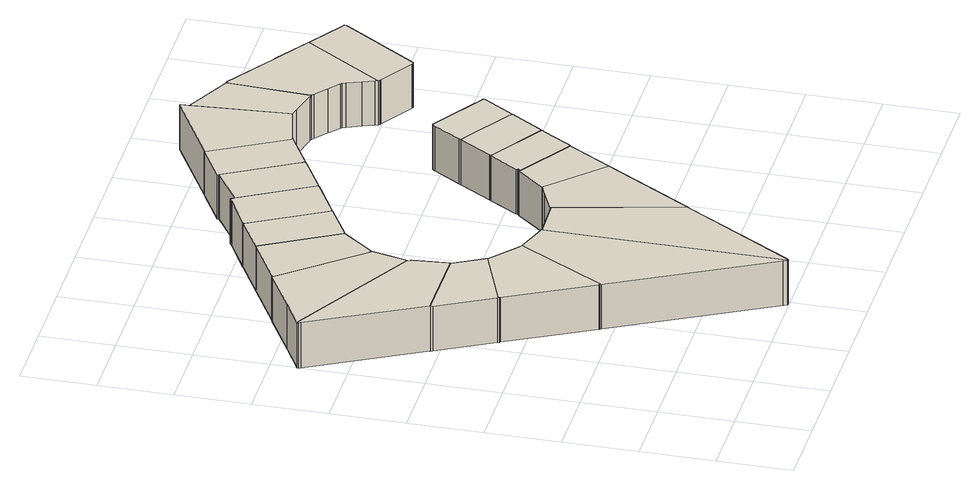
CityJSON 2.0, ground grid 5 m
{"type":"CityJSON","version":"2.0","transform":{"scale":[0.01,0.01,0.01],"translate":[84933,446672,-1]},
"CityObjects":{
"building1":{"type":"Building","children":["building1-1"]},
"building1-1":{"type":"BuildingPart","parents":["building1"],"geometry":[{"type":"Solid","lod":"1.3","boundaries":[[[[0,1,2,3,4]],[[3,5,6,4]],[[6,7,8,9,10,11,12,13,14,15,16,17,18,19,20,21,22,23,24,25,26,0,4]],[[26,27,1,0]],[[27,28,29,30,31,32,33,34,35,36,37,38,39,40,41,42,43,44,1]],[[44,45,2,1]],[[2,45,46,47,48,49,50,51,52,53,54,55,56,5,3]],[[5,56,57,7,6]],[[7,57,58,59,60]],[[61,8,7,60]],[[62,9,8,61]],[[63,10,9,62]],[[64,11,10,63]],[[65,12,11,64]],[[66,67,68,12,65]],[[12,68,51,50,13]],[[13,50,49,14]],[[14,49,48,15]],[[41,16,15,48,47,42]],[[41,40,17,16]],[[40,39,18,17]],[[39,38,19,18]],[[38,37,20,19]],[[37,36,21,20]],[[36,35,69,22,21]],[[24,70,29,28,25]],[[25,28,27,26]],[[29,70,71,72,73,30]],[[73,74,31,30]],[[74,75,32,31]],[[75,76,33,32]],[[76,77,34,33]],[[77,78,79,69,35,34]],[[42,47,46,43]],[[43,46,45,44]],[[52,51,68,80]],[[53,52,80,81]],[[54,53,81,82]],[[55,54,82,83]],[[56,55,83,57]],[[83,82,81,80,68,67,84,85,86,87,88,89,90,91,58,57]],[[58,91,92,59]],[[59,92,93,94,95,96,97,98,99,66,65,64,63,62,61,60]],[[99,84,67,66]],[[24,23,22,69,79,100,101,102,103,104,105,106,107,108,71,70]],[[108,109,72,71]],[[72,109,110,111,112,113,114,115,116,117,78,77,76,75,74,73]],[[78,117,100,79]],[[98,85,84,99]],[[118,119,85,98]],[[90,120,121,93]],[[91,90,93,92]],[[117,116,122,101,100]],[[122,123,124,101]],[[125,126,127,106]],[[106,127,111,110,107]],[[107,110,109,108]],[[128,112,111,127]],[[129,113,112,128]],[[130,114,113,129]],[[131,115,114,130]],[[116,115,131,122]],[[121,132,133,134,135,136,137,138,139,118,98,97,96,95,94,93]],[[139,140,119,118]],[[89,88,87,86,85,119,140,141,142,143,144,145,146,147,120,90]],[[120,147,132,121]],[[126,148,149,150,151,152,153,154,123,122,131,130,129,128,127]],[[123,154,155,124]],[[104,103,102,101,124,155,156,157,158,159,160,161,162,163,164,165,166,167,125,106,105]],[[167,148,126,125]],[[147,146,168,133,132]],[[168,169,134,133]],[[169,170,135,134]],[[170,171,136,135]],[[171,172,137,136]],[[172,173,138,137]],[[138,173,141,140,139]],[[166,174,175,148,167]],[[148,175,176,149]],[[176,177,150,149]],[[177,178,151,150]],[[178,179,152,151]],[[179,180,153,152]],[[153,180,181,157,156]],[[154,153,156,155]],[[181,182,158,157]],[[182,183,159,158]],[[183,184,185,160,159]],[[161,186,187,188,189,190,162]],[[162,190,191,163]],[[163,191,192,164]],[[164,192,193,165]],[[165,193,174,166]],[[145,144,143,142,141,194,195,196,197,198,199,200,201,202,203,146]],[[146,203,204,168]],[[204,205,206,207,208,209,210,211,212,213,214,215,216,217,218,219,173,172,171,170,169,168]],[[219,194,141,173]],[[175,174,193,192,191,190,189,184,183,182,181,180,179,178,177,176]],[[184,189,188,185]],[[220,221,222,223,224,225,226,227,185,188,187]],[[185,227,228,160]],[[161,160,228,229,230,231,232,233,234,235,236,237,186]],[[237,220,187,186]],[[218,195,194,219]],[[217,196,195,218]],[[196,217,216,238,197]],[[201,239,207,206]],[[202,201,206,205]],[[203,202,205,204]],[[239,240,208,207]],[[240,241,209,208]],[[241,242,243,210,209]],[[215,244,245,238,216]],[[236,246,247,221,220,237]],[[248,222,221,247]],[[249,223,222,248]],[[250,224,223,249]],[[225,224,250,251]],[[226,225,251,230,229]],[[227,226,229,228]],[[230,251,252,253,254]],[[231,230,254,255]],[[232,231,255,256]],[[233,232,256,257]],[[258,234,233,257]],[[259,235,234,258]],[[260,246,236,235,259,261]],[[200,199,198,197,238,245,262,263,264,265,242,241,240,239,201]],[[242,265,266,243]],[[267,268,269,270,271,272,273,274,275,243,266,276,277,278,244]],[[243,275,279,210]],[[214,213,212,211,210,279,280,281,282,283,284,285,286,287,215]],[[287,267,244,215]],[[278,262,245,244]],[[288,289,290,291,292,293,294,295,296,252,251,250,249,248,247,246,260]],[[252,296,297,253]],[[259,258,257,256,255,254,253,297,298,299,300,301,302,303,304,305,261]],[[305,288,260,261]],[[277,263,262,278]],[[276,264,263,277]],[[266,265,264,276]],[[286,268,267,287]],[[285,269,268,286]],[[284,270,269,285]],[[283,306,307,271,270,284]],[[274,273,308,309,281,280]],[[275,274,280,279]],[[304,289,288,305]],[[303,290,289,304]],[[310,311,290,303]],[[294,312,313,299]],[[295,294,299,298]],[[296,295,298,297]],[[283,282,281,309,314,315,316,317,318,319,320,321,322,323,324,306]],[[324,325,307,306]],[[325,326,327,328,329,330,331,332,333,334,335,308,273,272,271,307]],[[308,335,314,309]],[[336,337,311,310]],[[301,300,299,313,338,339,340,341,342,343,344,345,346,336,310,303,302]],[[290,311,337,347,348,349,350,351,352,353,312,294,293,292,291]],[[312,353,338,313]],[[335,334,315,314]],[[334,333,316,315]],[[333,332,317,316]],[[332,354,355,356,317]],[[357,358,359,329,328,321,320]],[[321,328,327,322]],[[322,327,326,323]],[[323,326,325,324]],[[329,359,360,330]],[[360,361,331,330]],[[361,354,332,331]],[[346,347,337,336]],[[353,352,362,339,338]],[[339,362,363,364,340]],[[343,365,343,342]],[[343,365,350,349,344]],[[344,349,348,345]],[[345,348,347,346]],[[359,358,366,367,368,369,370,371,372,373,374,375,355,354,361,360]],[[355,375,376,356]],[[318,317,356,376,377,378,379,380,381,382,383,384,357,320,319]],[[366,358,357,384]],[[385,386,387,388,389,390,391,392,393,363,362,352,351,350,365]],[[363,393,394,364]],[[340,364,394,395,396,397,398,399,400,401,402,343,342,341]],[[402,385,365,343]],[[383,367,366,384]],[[382,368,367,383]],[[381,403,369,368,382]],[[369,403,404,405,406,370]],[[406,407,371,370]],[[407,408,372,371]],[[408,409,373,372]],[[409,410,374,373]],[[374,410,411,412,377]],[[375,374,377,376]],[[401,386,385,402]],[[400,413,414,387,386,401]],[[387,414,415,416,417,388]],[[388,417,418,389]],[[389,418,419,390]],[[390,419,420,391]],[[391,420,421,422,423]],[[392,391,423,396,395]],[[393,392,395,394]],[[423,424,397,396]],[[424,425,398,397]],[[425,426,399,398]],[[426,413,400,399]],[[381,380,379,378,377,412,427,428,429,430,431,432,433,434,435,404,403]],[[435,436,437,438,405,404]],[[405,438,439,440,441,442,443,444,445,446,411,410,409,408,407,406]],[[411,446,427,412]],[[422,447,448,449,450,451,452,453,454,455,456,415,414,413,426,425,424,423]],[[456,457,416,415]],[[419,418,417,416,457,458,459,460,461,462,463,464,465,466,467,468,469,470,471,421,420]],[[421,471,447,422]],[[446,445,428,427]],[[445,444,472,473,429,428]],[[473,474,430,429]],[[430,474,475,431]],[[431,475,476,432]],[[432,476,477,433]],[[433,477,478,434]],[[434,478,436,435]],[[479,480,437,436]],[[478,477,476,475,474,473,481,482,483,484,485,486,487,488,489,479,436]],[[490,439,438,437]],[[480,491,492,493,494,495,496,497,498,499,472,500,501,502,503,490,437]],[[503,440,439,490]],[[502,441,440,503]],[[501,442,441,502]],[[500,443,442,501]],[[444,443,500,472]],[[471,470,448,447]],[[470,469,504,449,448]],[[504,505,450,449]],[[505,506,451,450]],[[506,507,452,451]],[[507,508,453,452]],[[508,509,454,453]],[[454,509,459,458,455]],[[455,458,457,456]],[[510,460,459,509]],[[511,512,461,460,510,513]],[[461,512,514,515,462]],[[465,516,517,518]],[[466,465,518,519,520]],[[467,466,520,521]],[[468,467,521,522]],[[469,468,522,504]],[[472,499,481,473]],[[489,491,480,479]],[[499,498,482,481]],[[498,497,483,482]],[[483,497,496,484]],[[484,496,495,485]],[[485,495,494,486]],[[486,494,493,487]],[[487,493,492,488]],[[488,492,491,489]],[[522,521,520,519,523,524,525,526,513,510,509,508,507,506,505,504]],[[527,511,513,526]],[[517,528,529,530,531,532,533,534,535,536,537,514,512,511,527,538,539,540,518]],[[537,541,515,514]],[[464,463,462,515,541,542,543,544,545,546,547,548,549,550,516,465]],[[516,550,528,517]],[[518,540,523,519]],[[540,539,524,523]],[[539,538,525,524]],[[538,527,526,525]],[[550,549,529,528]],[[549,548,530,529]],[[548,547,531,530]],[[547,546,532,531]],[[546,545,533,532]],[[545,544,534,533]],[[544,543,535,534]],[[543,542,536,535]],[[536,542,541,537]]]]}]}
},
"vertices":[
[3,2827,62],[3,2827,387],[3,2827,392],[3,2817,392],[3,2817,62],[9,2806,392],[9,2806,62],[397,2064,62],[397,2074,62],[407,2074,62],[416,2074,62],[931,2071,62],[940,2071,62],[938,2094,62],[916,2309,62],[907,2314,62],[907,2319,62],[914,2319,62],[917,2334,62],[946,2463,62],[967,2560,62],[971,2578,62],[971,2588,62],[562,3089,62],[539,3116,62],[529,3116,62],[213,2943,62],[213,2943,387],[529,3116,387],[530,3116,387],[530,3107,387],[557,3073,387],[953,2588,387],[961,2588,387],[965,2583,387],[971,2583,387],[971,2578,387],[967,2560,387],[946,2463,387],[917,2334,387],[914,2319,387],[907,2319,387],[905,2334,387],[28,2819,387],[13,2827,387],[13,2827,392],[28,2819,392],[905,2334,392],[907,2314,392],[916,2309,392],[938,2094,392],[940,2071,392],[940,2061,392],[921,2061,392],[523,2063,392],[418,2064,392],[397,2064,392],[397,2064,387],[405,2048,387],[405,2048,61],[397,2064,61],[397,2074,61],[407,2074,61],[416,2074,61],[931,2071,61],[940,2071,61],[942,2066,61],[942,2066,387],[940,2071,387],[971,2583,62],[530,3116,62],[530,3117,62],[530,3117,388],[530,3107,388],[557,3073,388],[953,2588,388],[961,2588,388],[965,2583,388],[975,2583,388],[975,2583,62],[940,2061,387],[921,2061,387],[523,2063,387],[418,2064,387],[1051,1859,387],[1057,1848,387],[1047,1848,387],[1037,1844,387],[611,1677,387],[606,1675,387],[606,1665,387],[598,1679,387],[598,1679,61],[606,1665,61],[606,1675,61],[611,1677,61],[1037,1844,61],[1047,1848,61],[1057,1848,61],[1051,1859,61],[1138,2786,62],[1142,2790,62],[1132,2790,62],[1123,2806,62],[866,3266,62],[856,3286,62],[856,3296,62],[853,3294,62],[539,3121,62],[539,3121,388],[853,3294,388],[856,3296,388],[865,3296,388],[873,3283,388],[1130,2820,388],[1142,2800,388],[1142,2790,388],[1138,2786,388],[1067,1839,61],[1067,1839,387],[609,1660,387],[609,1660,61],[1142,2790,385],[1154,2796,385],[1154,2796,62],[858,3297,62],[858,3297,385],[856,3296,385],[865,3296,385],[873,3283,385],[1130,2820,385],[1142,2800,385],[904,1095,61],[907,1089,61],[917,1089,61],[926,1105,61],[1245,1648,61],[1257,1668,61],[1257,1678,61],[1248,1685,61],[1248,1685,387],[1257,1678,387],[1257,1668,387],[1245,1648,387],[926,1105,387],[917,1089,387],[907,1089,387],[904,1095,387],[1123,3443,385],[1123,3433,385],[1143,3396,385],[1378,2975,385],[1398,2939,385],[1408,2939,385],[1394,2931,385],[1394,2931,62],[1408,2939,62],[1410,2940,62],[1630,3062,62],[1671,3085,62],[1675,3087,62],[1675,3097,62],[1400,3590,62],[1390,3590,62],[1385,3587,62],[1369,3578,62],[1130,3447,62],[1123,3443,62],[907,1089,62],[917,1089,62],[926,1105,62],[1245,1648,62],[1257,1668,62],[1257,1678,62],[1130,3447,386],[1123,3443,386],[1123,3433,386],[1143,3396,386],[1378,2975,386],[1398,2939,386],[1408,2939,386],[1410,2940,386],[1630,3062,386],[1671,3085,386],[1675,3087,386],[1675,3087,385],[1412,3569,62],[1412,3569,385],[1675,3097,385],[1675,3097,386],[1400,3590,386],[1390,3590,386],[1385,3587,386],[1369,3578,386],[1441,1615,387],[1483,1601,387],[1488,1599,387],[1479,1599,387],[1479,1594,387],[1472,47,387],[1472,20,387],[1472,10,387],[1458,36,387],[912,1080,387],[912,1080,62],[1458,36,62],[1472,10,62],[1482,10,62],[1490,22,62],[1951,757,62],[1961,772,62],[1961,782,62],[1778,1515,62],[1759,1592,62],[1755,1607,62],[1745,1607,62],[1489,1599,62],[1488,1599,62],[1483,1601,62],[1441,1615,62],[1663,3727,385],[1673,3727,385],[1728,3628,385],[1935,3256,385],[1941,3246,385],[1941,3236,385],[1923,3225,385],[1687,3094,385],[1687,3094,62],[1923,3225,62],[1941,3236,62],[1931,3236,62],[1925,3246,62],[1667,3709,62],[1667,3719,62],[1671,3721,62],[1668,3727,62],[1663,3727,62],[1489,1599,387],[1482,10,387],[1490,22,387],[1951,757,387],[1961,772,387],[1961,772,386],[1745,1607,386],[1745,1607,387],[1668,3727,384],[1673,3727,384],[1728,3628,384],[1935,3256,384],[1941,3246,384],[1941,3236,384],[1951,3241,384],[1951,3241,61],[1941,3236,61],[1931,3236,61],[1925,3246,61],[1667,3709,61],[1667,3719,61],[1671,3721,61],[1665,3731,384],[1665,3731,61],[1755,1607,387],[1759,1592,387],[1778,1515,387],[1961,782,387],[1961,782,386],[1751,1610,386],[1931,1692,386],[1981,1716,386],[1984,1717,386],[1994,1717,386],[2332,1376,386],[2332,1366,386],[2327,1357,386],[1967,782,386],[1778,1515,386],[1759,1592,386],[1755,1607,386],[1967,782,62],[2327,1357,62],[2332,1366,62],[2332,1376,62],[1994,1717,62],[1984,1717,62],[1981,1716,62],[1931,1692,62],[1751,1610,62],[1665,3741,384],[1922,3882,384],[1926,3884,384],[1926,3874,384],[2197,3389,384],[2199,3385,384],[2209,3385,384],[2205,3383,384],[2202,3381,384],[2202,3381,61],[2205,3383,61],[2209,3385,61],[2199,3385,61],[2197,3389,61],[1926,3874,61],[1926,3884,61],[1922,3882,61],[1665,3741,61],[1985,1717,62],[1985,1717,386],[2332,1365,386],[2332,1365,62],[1938,3891,61],[1938,3891,384],[2221,3388,384],[2221,3388,61],[2333,1365,62],[2339,1375,62],[2513,1652,62],[2523,1668,62],[2513,1668,62],[2156,1896,62],[2156,1906,62],[2157,1909,62],[2156,1910,62],[2146,1910,62],[1985,1718,62],[1985,1718,386],[2146,1910,386],[2156,1910,386],[2157,1909,386],[2156,1906,386],[2156,1896,386],[2513,1668,386],[2523,1668,386],[2513,1652,386],[2339,1375,386],[2333,1365,386],[2431,4162,61],[2431,4162,384],[2486,3454,61],[2494,3456,61],[2489,3457,61],[2444,4099,61],[2444,4109,61],[2454,4109,61],[2452,4136,61],[2450,4167,61],[2440,4167,61],[2440,4167,384],[2450,4167,384],[2452,4136,384],[2498,3480,384],[2499,3467,384],[2499,3457,384],[2486,3454,384],[2523,1668,390],[2528,1676,390],[2528,1676,62],[2162,1916,62],[2162,1916,390],[2156,1906,390],[2156,1896,390],[2513,1668,390],[2494,3456,384],[2495,3455,384],[2495,3455,61],[2454,4109,384],[2158,1919,390],[2158,1929,390],[2279,2118,390],[2287,2128,390],[2287,2120,390],[2290,2118,390],[2294,2115,390],[2653,1887,390],[2662,1887,390],[2613,1812,390],[2613,1812,62],[2662,1887,62],[2662,1897,62],[2655,1901,62],[2298,2129,62],[2288,2129,62],[2279,2118,62],[2158,1929,62],[2158,1919,62],[2482,4095,384],[2767,3953,384],[2777,3947,384],[2775,3947,384],[2773,3918,384],[2750,3401,384],[2750,3391,384],[2735,3395,384],[2547,3442,384],[2547,3442,61],[2735,3395,61],[2750,3391,61],[2760,3391,61],[2761,3408,61],[2784,3934,61],[2784,3944,61],[2767,3953,61],[2482,4095,61],[2287,2128,62],[2287,2130,62],[2287,2130,391],[2287,2120,391],[2290,2118,391],[2294,2115,391],[2653,1887,391],[2662,1887,391],[2664,1889,391],[2664,1889,62],[2784,3944,62],[2777,3947,62],[2785,3947,62],[2785,3947,386],[2775,3947,386],[2773,3918,386],[2750,3401,386],[2750,3391,386],[2764,3380,386],[2764,3380,62],[2750,3391,62],[2760,3391,62],[2761,3408,62],[2784,3934,62],[2670,1899,62],[2792,2084,62],[2804,2102,62],[2804,2112,62],[2780,2128,62],[2467,2327,62],[2446,2340,62],[2435,2347,62],[2425,2347,62],[2425,2347,63],[2425,2347,390],[2425,2347,391],[2435,2347,391],[2446,2340,391],[2467,2327,391],[2780,2128,391],[2804,2112,391],[2804,2102,391],[2792,2084,391],[2670,1899,391],[2849,3310,62],[2926,3247,62],[2934,3240,62],[2944,3240,62],[2949,3252,62],[3122,3684,62],[3132,3709,62],[3132,3719,62],[3130,3720,62],[2787,3946,62],[2787,3946,386],[3130,3720,386],[3132,3719,386],[3383,3555,386],[3383,3554,386],[3374,3554,386],[3365,3542,386],[3022,3033,386],[3022,3023,386],[3014,3042,386],[2983,3118,386],[2945,3214,386],[2934,3240,386],[2926,3247,386],[2849,3310,386],[2804,2102,390],[2804,2102,63],[2804,2112,63],[2780,2128,63],[2467,2327,63],[2446,2340,63],[2435,2347,63],[2434,2361,63],[2434,2361,390],[2807,2107,63],[2946,2318,63],[2946,2328,63],[2901,2356,63],[2887,2366,63],[2577,2563,63],[2574,2565,63],[2564,2565,63],[2552,2546,63],[2435,2347,390],[2552,2546,390],[2564,2565,390],[2574,2565,390],[2577,2563,390],[2887,2366,390],[2901,2356,390],[2946,2328,390],[2946,2318,390],[2807,2107,390],[2804,2112,390],[2780,2128,390],[2467,2327,390],[2446,2340,390],[2934,3240,63],[2944,3240,63],[2949,3252,63],[3122,3684,63],[3132,3709,63],[3132,3719,63],[3383,3555,63],[3383,3545,65],[3383,3554,65],[3383,3545,63],[3384,3554,65],[3384,3554,386],[3025,3015,386],[3025,3015,65],[3022,3023,65],[3022,3023,63],[3014,3042,63],[2983,3118,63],[2945,3214,63],[3032,3023,63],[3044,3042,63],[3340,3481,63],[3364,3515,63],[3364,3515,65],[3026,3013,65],[3031,3010,65],[3262,2868,65],[3274,2861,65],[3284,2861,65],[3286,2863,65],[3630,3374,65],[3634,3380,65],[3634,3390,65],[3622,3398,65],[3340,3481,65],[3044,3042,65],[3032,3023,65],[3622,3398,386],[3634,3390,386],[3634,3380,386],[3630,3374,386],[3286,2863,386],[3284,2861,386],[3274,2861,386],[3262,2868,386],[3031,3010,386],[3026,3013,386]
]}
